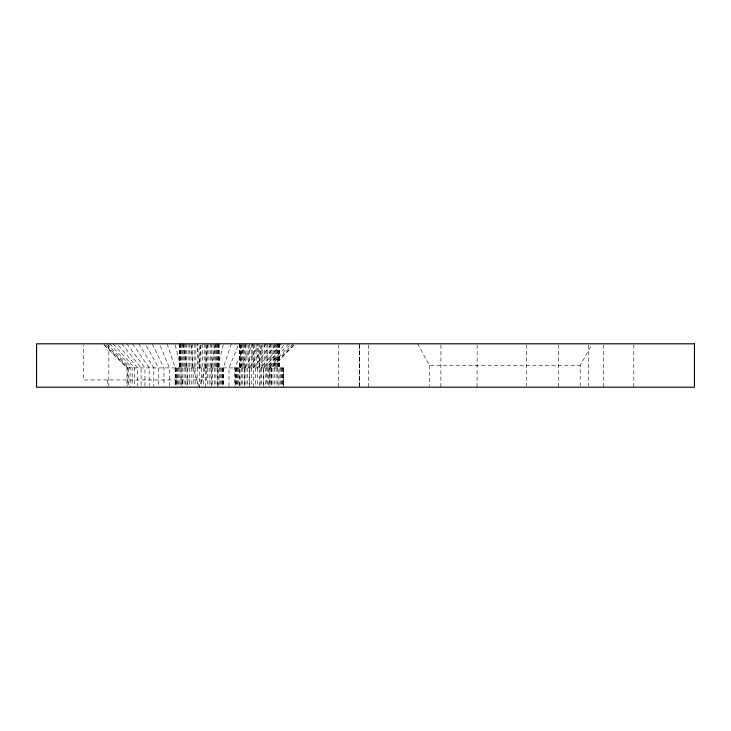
<?xml version="1.0" encoding="UTF-8"?>
<svg xmlns="http://www.w3.org/2000/svg" width="731" height="731" viewBox="0 0 731 731"><rect width="100%" height="100%" fill="white"/><g stroke="black" fill="none" stroke-linecap="round" stroke-linejoin="round"><path stroke-width="0.55" stroke-dasharray="3.65 2.74" d="M205.292 387.192L205.347 367.912L207.302 344.904M215.325 344.904L211.433 367.912L211.433 386.059M223.229 344.904L217.436 367.912L217.436 387.192M205.347 367.912L199.216 387.192L199.216 343.808M231.334 343.808L223.302 367.912L223.293 387.192M238.059 345.909L228.995 367.912L228.995 386.059M246.228 343.808L234.477 367.912L234.477 386.059M580.195 386.05L580.195 365.5L591.141 345.781M239.704 367.912L253.2 343.808M244.638 367.912L258.564 345.736M265.92 343.808L249.244 367.912L249.244 387.192M253.493 367.912L271.576 343.808M257.339 367.912L275.331 345.535M281.298 343.808L260.784 367.912L260.784 386.059M283.811 345.471L263.772 367.912L263.772 387.192M288.663 343.808L266.303 367.912L266.303 386.059M289.851 345.416L268.341 367.912L268.341 387.192M293.451 343.808L269.894 367.912L269.894 386.059M293.241 345.416L270.927 367.912L270.927 386.059M293.917 345.416L271.448 367.912L271.448 387.192M417.52 343.808L429.572 365.5L580.195 365.5M104.515 345.416L126.984 367.912L283.546 367.912L283.546 387.192M103.601 343.808L127.505 367.912L127.505 386.059M106.552 345.416L128.546 367.912L128.546 386.059M107.046 343.808L130.091 367.912L130.091 387.192M109.769 343.808L132.137 367.912L132.137 386.059M113.141 343.808L134.659 367.912L134.659 387.192M118.596 345.535L137.656 367.912L137.656 386.059M121.711 343.808L141.092 367.912L141.092 387.192M126.856 343.808L144.948 367.912L144.948 386.059M132.521 343.808L149.197 367.912L149.197 386.059M138.662 343.808L153.802 367.912L153.802 386.059M146.319 345.736L158.737 367.912L158.737 386.059M152.203 343.808L163.963 367.912L163.963 386.059M160.372 345.909L169.437 367.912L169.437 387.192M167.107 343.808L175.129 367.912L175.138 387.192M198.878 386.114L193.085 367.912L191.138 344.904M175.202 344.904L181.005 367.912L181.005 386.059M182.924 343.808L186.999 367.912L186.999 387.192M633.814 344.95L633.814 387.192M603.687 344.95L603.687 387.192M588.281 344.95L588.281 386.05M558.411 344.95L558.411 387.192M526.53 344.95L526.53 386.05M477.16 344.95L477.078 387.192M440.93 344.95L440.848 387.192M429.572 365.5L429.572 386.05M368.726 344.95L368.726 387.192M359.606 343.808L359.606 386.05M359.46 344.95L359.46 386.05M359.341 344.95L359.341 387.192M338.599 344.95L338.599 387.192M283.372 367.912L283.372 387.192M283.025 367.912L283.025 387.192M282.504 367.912L282.504 387.192M281.828 367.912L281.828 387.192M280.987 367.912L280.987 387.192M279.982 367.912L279.982 387.192M279.324 343.808L279.324 367.912M279.187 343.808L279.187 367.912M278.904 343.808L278.84 387.192M278.474 343.808L278.474 367.912M277.917 343.808L277.917 367.912M277.552 367.912L277.552 387.192M277.213 343.808L277.213 367.912M276.391 343.808L276.391 367.912M276.135 367.912L276.135 387.192M275.45 343.808L275.45 367.912M274.6 367.912L274.6 387.192M274.39 343.808L274.39 367.912M273.22 343.808L273.22 367.912M272.955 367.912L272.955 386.059M271.95 343.808L271.95 367.912M271.219 367.912L271.219 387.192M270.598 343.808L270.598 367.912M269.392 367.912L269.392 387.192M269.163 343.808L269.163 367.912M267.656 343.808L267.656 367.912M267.491 367.912L267.491 387.192M266.084 343.808L266.084 367.912M265.536 367.912L265.536 387.192M264.476 343.808L264.476 367.912M263.535 367.912L263.535 387.192M262.822 343.808L262.822 367.912M261.506 367.912L261.506 387.192M261.15 367.912L261.15 343.808L259.468 367.912L257.778 343.808L257.778 367.912M259.468 343.808L259.468 387.192M257.422 367.912L257.422 387.192M256.106 343.808L256.106 367.912M255.393 367.912L255.393 387.192M254.452 343.808L254.452 367.912M253.438 344.95L253.392 387.192M252.844 343.808L252.844 367.912M251.437 367.912L251.437 387.192M251.272 343.808L251.272 367.912M249.764 343.808L249.764 367.912M249.536 367.912L249.536 387.192M248.33 344.904L248.33 367.912M247.708 367.912L247.708 387.192M246.977 343.808L246.977 367.912M245.972 367.912L245.972 387.192M245.707 344.904L245.707 367.912M244.538 343.808L244.638 386.059M244.328 367.912L244.328 387.192M243.478 343.808L243.478 367.912M242.793 367.912L242.793 387.192M242.537 343.808L242.537 367.912M241.714 343.808L241.714 367.912M241.376 367.912L241.376 387.192M241.02 344.904L241.02 367.912M240.453 344.904L240.453 367.912M240.033 343.808L240.088 387.192M239.741 343.808L239.704 387.192M239.604 343.808L239.604 367.912M238.946 367.912L238.946 387.192M237.95 367.912L237.95 387.192M237.1 367.912L237.1 387.192M236.424 367.912L236.424 387.192M235.903 367.912L235.903 387.192M235.565 367.912L235.565 387.192M235.391 367.912L235.391 387.192M223.119 367.912L223.119 387.192M222.772 367.912L222.772 387.192M222.261 367.912L222.261 387.192M221.575 367.912L221.575 387.192M220.735 367.912L220.735 387.192M219.739 367.912L219.739 387.192M219.081 343.808L219.081 367.912M218.934 343.808L218.934 367.912M218.651 343.808L218.596 387.192M218.231 343.808L218.231 367.912M217.664 343.808L217.664 367.912M217.308 367.912L217.308 387.192M216.97 343.808L216.97 367.912M216.148 343.808L216.148 367.912M215.892 367.912L215.892 387.192M215.206 343.808L215.206 367.912M214.357 367.912L214.357 387.192M214.146 343.808L214.146 367.912M212.977 343.808L212.977 367.912M212.712 367.912L212.712 387.192M211.707 343.808L211.707 367.912M210.967 367.912L210.967 387.192M210.354 343.808L210.354 367.912M209.148 367.912L209.148 387.192M208.911 343.808L208.911 367.912M207.403 343.808L207.403 367.912M207.248 367.912L207.248 387.192M206.444 344.941L206.444 379.956L83.544 379.956L83.544 344.941M205.84 343.808L205.84 367.912M204.223 343.808L204.223 367.912M203.291 367.912L203.291 387.192M202.578 343.808L202.578 367.912M201.263 367.912L201.263 387.192M200.906 367.912L200.906 343.808L199.216 367.912L197.534 343.808L197.534 367.912M197.178 367.912L197.178 387.192M195.853 343.808L195.853 367.912M195.14 367.912L195.14 387.192M194.208 343.808L194.208 367.912M193.148 367.912L193.085 387.192M192.591 343.808L192.591 367.912M191.193 367.912L191.193 387.192M191.029 343.808L191.029 367.912M189.521 343.808L189.521 367.912M189.292 367.912L189.292 387.192M188.086 343.808L188.086 367.912M187.465 367.912L187.465 387.192M186.725 343.808L186.725 367.912M185.72 367.912L185.72 387.192M185.464 343.808L185.464 367.912M184.294 343.808L184.294 367.912M184.075 367.912L184.075 387.192M183.234 343.808L183.234 367.912M182.54 367.912L182.54 387.192M182.284 343.808L182.284 367.912M182.348 379.956L182.348 387.192M181.462 343.808L181.462 367.912M181.124 367.912L181.124 387.192M180.767 343.808L180.767 367.912M180.21 343.808L180.21 367.912M179.844 367.912L179.844 387.192M179.78 343.808L179.78 367.912M179.497 343.808L179.497 367.912M179.351 343.808L179.351 367.912M178.693 367.912L178.693 387.192M177.697 367.912L177.697 387.192M176.856 367.912L176.856 387.192M176.171 367.912L176.171 387.192M175.659 367.912L175.659 387.192M175.312 367.912L175.312 387.192M126.984 367.912L126.984 386.059M108.846 344.95L108.846 386.05M107.64 379.956L107.64 387.192"/><path stroke-width="1.1" d="M694.45 343.808L36.55 343.808L36.55 387.192L694.45 387.192L694.45 343.808"/></g></svg>
